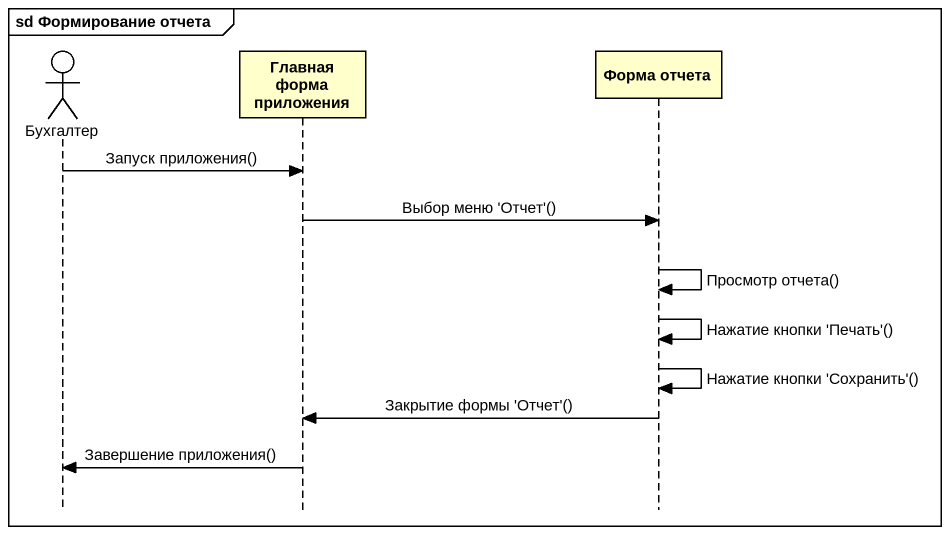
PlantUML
@startuml
mainframe sd Формирование отчета
hide footbox
actor Бухгалтер
participant "Главная форма приложения" as Главная_форма_приложения
participant "Форма отчета" as Форма_отчета

Бухгалтер -> Главная_форма_приложения : Запуск приложения()
Главная_форма_приложения -> Форма_отчета : Выбор меню 'Отчет'()
Форма_отчета -> Форма_отчета : Просмотр отчета()
Форма_отчета -> Форма_отчета : Нажатие кнопки 'Печать'()
Форма_отчета -> Форма_отчета : Нажатие кнопки 'Сохранить'()
Форма_отчета -> Главная_форма_приложения : Закрытие формы 'Отчет'()
Главная_форма_приложения -> Бухгалтер : Завершение приложения()
@enduml
